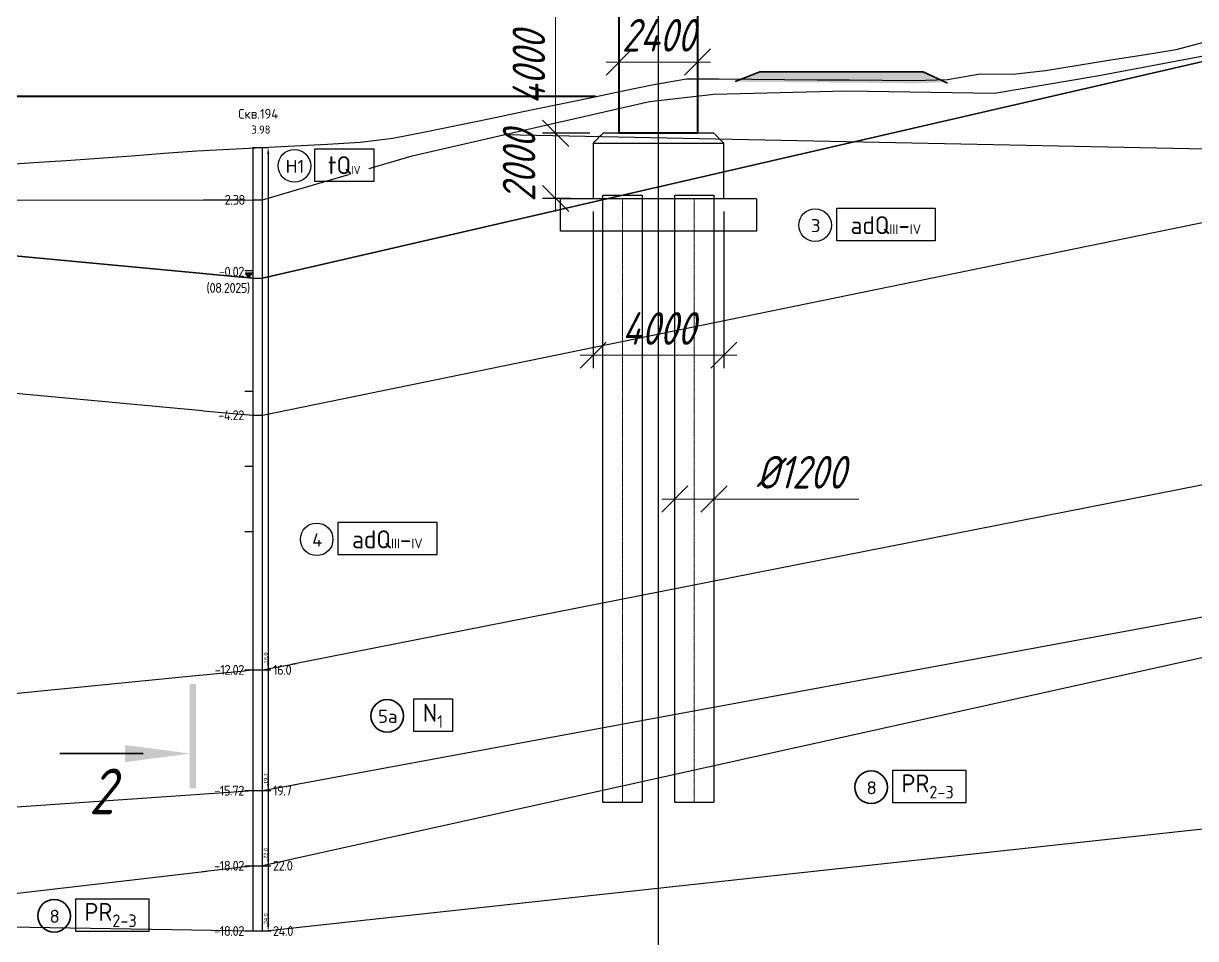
# Model space of a CAD drawing. Header units: millimetres. Extents: x 1864 to 10174863, y -4887456 to 5366151.
# Drawn here: x 8635340 to 8671250, y -20253 to 7783 of the extents above; entities that cross this region are included whole.
import ezdxf
from ezdxf.enums import TextEntityAlignment as Align

# ---------------------------------------------------------------- set-up
doc = ezdxf.new("R2010")
doc.units = ezdxf.units.MM
doc.linetypes.add('невидимая', pattern=[9.525, 6.35, -3.175])
doc.linetypes.add('осевая', pattern=[2, 1.25, -0.25, 0.25, -0.25])
for name, color, linetype, lineweight in [('01_Основные', 7, 'Continuous', 40), ('1-Бетон', 106, 'Continuous', 35), ('S-OPOR', 2, 'Continuous', 40), ('ИС_TXT_ЗГЛ', 1, 'Continuous', 35), ('ИС_Основная', 7, 'Continuous', 35), ('ИС_Ось', 3, 'осевая', 18), ('ИС_Размер', 3, 'Continuous', 18), ('Штриховка', 2, 'Continuous', 5)]:
    doc.layers.add(name, color=color, linetype=linetype, lineweight=lineweight)
doc.layers.add('_Defpoints', color=8, linetype='Continuous', plot=False)
doc.layers.add('Оси_Невидимые', color=5, linetype='Continuous', plot=False)
for name, color, linetype in [('geology', 250, 'Continuous'), ('Возрастные индексы', 1, 'Continuous'), ('Геология', 250, 'Continuous'), ('ИС_Невидимая', 4, 'невидимая'), ('Номера ИГЭ', 22, 'Continuous'), ('Отметки в скважинах', 7, 'Continuous'), ('Скважина', 170, 'Continuous'), ('Черный профиль', 3, 'Continuous'), ('Штриховая', 7, 'Continuous')]:
    doc.layers.add(name, color=color, linetype=linetype)
doc.layers.add('Помощь_Невидимый', color=7, linetype='Continuous', lineweight=30, plot=False)
doc.styles.add('0', font='isocpeur.ttf', dxfattribs={"width": 0.8, "oblique": 15})
doc.styles.get("Standard").update_dxf_attribs({"font": 'arial.ttf'})
doc.styles.add('Стандарт-геология', font='romant.shx', dxfattribs={"width": 0.9, "height": 2.5})
doc.dimstyles.new('М400нов', dxfattribs={"dimscale": 400, "dimtxt": 2.5, "dimasz": 2, "dimexe": 1, "dimexo": 1, "dimgap": 0.8, "dimtad": 1, "dimdec": 0, "dimzin": 0, "dimdsep": 46, "dimtxsty": '0', "dimblk": 'OBLIQUE', "dimcen": 0.09, "dimdle": 1, "dimclrd": 256, "dimclre": 256, "dimclrt": 256, "dimadec": 4, "dimazin": 0, "dimtfac": 1, "dimtdec": 0, "dimtmove": 1, "dimatfit": 2, "dimfxl": 1, "dimtolj": 1, "dimtzin": 0, "dimlwd": -1, "dimarcsym": 0})
doc.dimstyles.new('Скважина', dxfattribs={"dimtxt": 1.2, "dimasz": 2, "dimexe": 0, "dimexo": 0, "dimgap": 0.1, "dimtad": 1, "dimjust": 2, "dimtoh": 1, "dimdec": 1, "dimlfac": 0.1, "dimrnd": 0.1, "dimzin": 0, "dimdsep": 46, "dimtxsty": 'Standard', "dimcen": 0, "dimdle": 1.5, "dimadec": 1, "dimazin": 0, "dimtfac": 1, "dimtdec": 1, "dimtofl": 0, "dimtmove": 0, "dimatfit": 3, "dimfxl": 3, "dimtolj": 1, "dimtzin": 0, "dimarcsym": 0})

# ---------------------------------------------------------------- blocks, each defined once
blk = doc.blocks.new('_OBLIQUE')
at = {"color": 0, "linetype": 'ByBlock', "lineweight": -2}
blk.add_line((0.5, 0.5), (-0.5, -0.5), dxfattribs=at)
blk = doc.blocks.new('*D638')
at = {"layer": 'Defpoints', "color": 0, "linetype": 'Continuous', "transparency": 16777216}
for p in [(8653594, 8417), (8651644, 4417), (8653095, 4417)]:
    blk.add_point(p, dxfattribs=at)
at = {"layer": 'ИС_Размер', "transparency": 16777216}
blk.add_line((8651644, 8817), (8651644, 4017), dxfattribs=at)
at = {"layer": 'ИС_Размер', "lineweight": -2, "transparency": 16777216}
for p, q in [((8653194, 8417), (8651244, 8417)), ((8652695, 4417), (8651244, 4417))]:
    blk.add_line(p, q, dxfattribs=at)
at = {"layer": 'ИС_Размер', "linetype": 'Continuous', "transparency": 16777216, "xscale": 800, "yscale": 800, "zscale": 800}
for p, rotation in [((8651644, 8417), 90), ((8651644, 4417), 270)]:
    blk.add_blockref('_OBLIQUE', p, dxfattribs=dict(at, rotation=rotation))
at = {"layer": 'ИС_Размер', "linetype": 'Continuous', "transparency": 16777216, "insert": (8650824, 6417), "char_height": 1000, "attachment_point": 5, "rotation": 90, "style": '0'}
blk.add_mtext('\\A1;4000', dxfattribs=at)
blk = doc.blocks.new('*D636')
at = {"layer": 'Defpoints', "color": 0, "linetype": 'Continuous', "transparency": 16777216}
for p in [(8653594, 7001), (8655994, 7070), (8655994, 6601)]:
    blk.add_point(p, dxfattribs=at)
at = {"layer": 'ИС_Размер', "transparency": 16777216}
blk.add_line((8653194, 6601), (8656394, 6601), dxfattribs=at)
at = {"layer": 'ИС_Размер', "lineweight": -2, "transparency": 16777216}
for p, q in [((8653594, 6601), (8653594, 6201)), ((8655994, 6670), (8655994, 6201))]:
    blk.add_line(p, q, dxfattribs=at)
at = {"layer": 'ИС_Размер', "linetype": 'Continuous', "transparency": 16777216, "xscale": 800, "yscale": 800, "zscale": 800, "rotation": 180}
blk.add_blockref('_OBLIQUE', (8653594, 6601), dxfattribs=at)
at = {"layer": 'ИС_Размер', "linetype": 'Continuous', "transparency": 16777216, "xscale": 800, "yscale": 800, "zscale": 800}
blk.add_blockref('_OBLIQUE', (8655994, 6601), dxfattribs=at)
at = {"layer": 'ИС_Размер', "linetype": 'Continuous', "transparency": 16777216, "insert": (8654795, 7421), "char_height": 1000, "attachment_point": 5, "style": '0'}
blk.add_mtext('\\A1;2400', dxfattribs=at)
blk = doc.blocks.new('*U821')
for p, q in [((-3.8, 50.682), (-10.2, 50.682)), ((-3.8, -45.652), (-10.2, -45.652))]:
    blk.add_line(p, q)
for points in [[(0.25, 53.348), (-0.25, 53.348), (0.25, 45.348), (-0.25, 45.348)], [(-5.2, 51.34), (-0.2, 50.682), (-5.2, 50.682), (-5.2, 50.023)], [(0.25, -40.318), (-0.25, -40.318), (0.25, -48.318), (-0.25, -48.318)], [(-5.2, -44.993), (-0.2, -45.652), (-5.2, -45.652), (-5.2, -46.31)]]:
    blk.add_solid(points)
at = {"style": '0', "oblique": 15, "width": 0.8}
for tag, p in [('ВЕРХ', (-7.064, 53.459)), ('НИЗ', (-6.996, -48.546))]:
    blk.add_attdef(tag, text='', height=3.5, dxfattribs=at).set_placement(p, align=Align.MIDDLE_CENTER)
blk = doc.blocks.new('*D974')
at = {"layer": 'Defpoints', "color": 0, "linetype": 'Continuous', "transparency": 16777216}
for p in [(8651644, 4417), (8652795, 4417), (8652495, 2417)]:
    blk.add_point(p, dxfattribs=at)
at = {"layer": 'ИС_Размер', "transparency": 16777216}
blk.add_line((8651644, 2017), (8651644, 4817), dxfattribs=at)
at = {"layer": 'ИС_Размер', "lineweight": -2, "transparency": 16777216}
for p, q in [((8652395, 4417), (8651244, 4417)), ((8652095, 2417), (8651244, 2417))]:
    blk.add_line(p, q, dxfattribs=at)
at = {"layer": 'ИС_Размер', "linetype": 'Continuous', "transparency": 16777216, "xscale": 800, "yscale": 800, "zscale": 800}
for p, rotation in [((8651644, 4417), 90), ((8651644, 2417), 270)]:
    blk.add_blockref('_OBLIQUE', p, dxfattribs=dict(at, rotation=rotation))
at = {"layer": 'ИС_Размер', "linetype": 'Continuous', "transparency": 16777216, "insert": (8650524, 3417), "char_height": 1000, "attachment_point": 5, "rotation": 90, "style": '0'}
blk.add_mtext('\\A1;2000', dxfattribs=at)
blk = doc.blocks.new('*D975')
at = {"layer": 'Defpoints', "color": 0, "linetype": 'Continuous', "transparency": 16777216}
for p in [(8652795, 2417), (8656795, 2417), (8656795, -2382)]:
    blk.add_point(p, dxfattribs=at)
at = {"layer": 'ИС_Размер', "lineweight": -2, "transparency": 16777216}
for p, q in [((8652795, 2017), (8652795, -2782)), ((8656795, 2017), (8656795, -2782))]:
    blk.add_line(p, q, dxfattribs=at)
at = {"layer": 'ИС_Размер', "transparency": 16777216}
blk.add_line((8652395, -2382), (8657195, -2382), dxfattribs=at)
at = {"layer": 'ИС_Размер', "linetype": 'Continuous', "transparency": 16777216, "xscale": 800, "yscale": 800, "zscale": 800, "rotation": 180}
blk.add_blockref('_OBLIQUE', (8652795, -2382), dxfattribs=at)
at = {"layer": 'ИС_Размер', "linetype": 'Continuous', "transparency": 16777216, "xscale": 800, "yscale": 800, "zscale": 800}
blk.add_blockref('_OBLIQUE', (8656795, -2382), dxfattribs=at)
at = {"layer": 'ИС_Размер', "linetype": 'Continuous', "transparency": 16777216, "insert": (8654795, -1562), "char_height": 1000, "attachment_point": 5, "style": '0'}
blk.add_mtext('\\A1;4000', dxfattribs=at)
blk = doc.blocks.new('*D981')
at = {"layer": 'Defpoints', "color": 0, "linetype": 'Continuous', "transparency": 16777216}
for p in [(8655295, -6787), (8656495, -6787), (8656495, -6787)]:
    blk.add_point(p, dxfattribs=at)
at = {"layer": 'ИС_Размер', "transparency": 16777216}
for p, q in [((8654895, -6787), (8656895, -6787)), ((8660934, -6787), (8656495, -6787))]:
    blk.add_line(p, q, dxfattribs=at)
at = {"layer": 'ИС_Размер', "linetype": 'Continuous', "transparency": 16777216, "xscale": 800, "yscale": 800, "zscale": 800, "rotation": 180}
blk.add_blockref('_OBLIQUE', (8655295, -6787), dxfattribs=at)
at = {"layer": 'ИС_Размер', "linetype": 'Continuous', "transparency": 16777216, "xscale": 800, "yscale": 800, "zscale": 800}
blk.add_blockref('_OBLIQUE', (8656495, -6787), dxfattribs=at)
at = {"layer": 'ИС_Размер', "linetype": 'Continuous', "transparency": 16777216, "insert": (8659160, -5967), "char_height": 1000, "attachment_point": 5, "style": '0'}
blk.add_mtext('\\A1;%%C1200', dxfattribs=at)
blk = doc.blocks.new('*U1062')
at = {"layer": 'Скважина'}
for p, q in [((-1.5, 0), (-1.5, -240)), ((1.5, -240), (1.5, 0)), ((-1.5, -240), (1.5, -240))]:
    blk.add_line(p, q, dxfattribs=at)
blk = doc.blocks.new('A$C7669062A')
at = {"color": 18, "true_color": 0x000000}
blk.add_circle((4.99, 4.99), 4.99, dxfattribs=at)
at = {"layer": 'Возрастные индексы', "color": 250}
blk.add_lwpolyline([(11.62, 10.2), (41.78, 10.2), (41.78, 0.2), (11.62, 0.2)], close=True, dxfattribs=at)
at = {"layer": 'Номера ИГЭ', "color": 250, "style": 'Стандарт-геология'}
blk.add_text('3', height=4, dxfattribs=at).set_placement((5.17, 4.84), align=Align.MIDDLE)
at = {"layer": 'Возрастные индексы', "color": 250, "insert": (26.64, 4.99), "char_height": 3, "width": 29.5251, "attachment_point": 5, "style": 'Стандарт-геология', "bg_fill": 3, "box_fill_scale": 1, "bg_fill_color": 256, "bg_fill_transparency": 0}
blk.add_mtext('{\\H1.833x;аdQ}III{\\H1.833x;-}IV', dxfattribs=at)
blk = doc.blocks.new('A$C2FC637E1')
at = {"layer": 'Штриховка'}
h = blk.add_hatch(color=5, dxfattribs=at)
h.dxf.hatch_style = 1
h.paths.add_polyline_path([(2, 1.5), (1, 1.5), (0, 1.5), (1, 0)])
at = {"layer": 'Геология', "color": 5}
for points in [[(1, 1.5), (0, 1.5)], [(1, 0), (1, 0), (0, 1.5)], [(2, 1.5), (1, 1.5)], [(1, 0), (2, 1.5)]]:
    blk.add_lwpolyline(points, dxfattribs=at)
blk = doc.blocks.new('A$C79B84F9B')
at = {"color": 18, "true_color": 0x000000}
blk.add_circle((4.99, 4.99), 4.99, dxfattribs=at)
at = {"layer": 'Возрастные индексы', "color": 250}
blk.add_lwpolyline([(11.62, 10.2), (41.78, 10.2), (41.78, 0.2), (11.62, 0.2)], close=True, dxfattribs=at)
at = {"layer": 'Номера ИГЭ', "color": 250, "style": 'Стандарт-геология'}
blk.add_text('4', height=4, dxfattribs=at).set_placement((5.17, 4.84), align=Align.MIDDLE)
at = {"layer": 'Возрастные индексы', "color": 250, "insert": (26.64, 4.99), "char_height": 3, "width": 29.5251, "attachment_point": 5, "style": 'Стандарт-геология', "bg_fill": 3, "box_fill_scale": 1, "bg_fill_color": 256, "bg_fill_transparency": 0}
blk.add_mtext('{\\H1.833x;аdQ}III{\\H1.833x;-}IV', dxfattribs=at)
blk = doc.blocks.new('A$C29696E8B')
at = {"color": 18, "true_color": 0x000000}
blk.add_circle((5, 5), 5, dxfattribs=at)
at = {"layer": 'Возрастные индексы', "color": 250, "insert": (20.27, 5.2), "char_height": 3, "width": 15, "attachment_point": 5, "style": 'Стандарт-геология', "bg_fill": 3, "box_fill_scale": 1, "bg_fill_color": 256, "bg_fill_transparency": 0}
blk.add_mtext('{\\H1.833x;tQ\\H0.4546x;IV}', dxfattribs=at)
at = {"layer": 'Номера ИГЭ', "color": 250, "style": 'Стандарт-геология'}
blk.add_text('Н1', height=4, dxfattribs=at).set_placement((5.16, 4.85), align=Align.MIDDLE)
at = {"layer": 'Возрастные индексы', "color": 250}
blk.add_lwpolyline([(11.27, 10.2), (29.29, 10.2), (29.29, 0.2), (11.27, 0.2)], close=True, dxfattribs=at)
blk = doc.blocks.new('*D1088')
at = {"layer": 'Defpoints', "color": 0, "transparency": 16777216}
for p in [(0, 87.64), (0, -132.36), (1.69, -132.36)]:
    blk.add_point(p, dxfattribs=at)
at = {"layer": 'Оси_Невидимые', "color": 0, "lineweight": -2, "transparency": 16777216}
for p, q in [((0, 87.64), (1.69, 87.64)), ((1.69, 85.64), (1.69, -130.36)), ((0, -132.36), (1.69, -132.36))]:
    blk.add_line(p, q, dxfattribs=at)
at = {"layer": 'Оси_Невидимые', "color": 0, "transparency": 16777216}
for points in [[(1.36, 85.64), (2.03, 85.64), (1.69, 87.64)], [(1.36, -130.36), (2.03, -130.36), (1.69, -132.36)]]:
    blk.add_solid(points, dxfattribs=at)
at = {"layer": 'Оси_Невидимые', "color": 0, "transparency": 16777216, "insert": (0.98, -128.59), "char_height": 1.2, "attachment_point": 5, "rotation": 90}
blk.add_mtext('\\A1;22.0', dxfattribs=at)
blk = doc.blocks.new('*D1098')
at = {"layer": 'Defpoints', "color": 0, "transparency": 16777216}
for p in [(0, 64.64), (0, -132.36), (1.69, -132.36)]:
    blk.add_point(p, dxfattribs=at)
at = {"layer": 'Оси_Невидимые', "color": 0, "lineweight": -2, "transparency": 16777216}
for p, q in [((0, 64.64), (1.69, 64.64)), ((1.69, 62.64), (1.69, -130.36)), ((0, -132.36), (1.69, -132.36))]:
    blk.add_line(p, q, dxfattribs=at)
at = {"layer": 'Оси_Невидимые', "color": 0, "transparency": 16777216}
for points in [[(1.36, 62.64), (2.03, 62.64), (1.69, 64.64)], [(1.36, -130.36), (2.03, -130.36), (1.69, -132.36)]]:
    blk.add_solid(points, dxfattribs=at)
at = {"layer": 'Оси_Невидимые', "color": 0, "transparency": 16777216, "insert": (0.98, -128.66), "char_height": 1.2, "attachment_point": 5, "rotation": 90}
blk.add_mtext('\\A1;19.7', dxfattribs=at)
blk = doc.blocks.new('*D1100')
at = {"layer": 'Defpoints', "color": 0, "transparency": 16777216}
for p in [(0, 27.64), (0, -132.36), (1.69, -132.36)]:
    blk.add_point(p, dxfattribs=at)
at = {"layer": 'Оси_Невидимые', "color": 0, "lineweight": -2, "transparency": 16777216}
for p, q in [((0, 27.64), (1.69, 27.64)), ((1.69, 25.64), (1.69, -130.36)), ((0, -132.36), (1.69, -132.36))]:
    blk.add_line(p, q, dxfattribs=at)
at = {"layer": 'Оси_Невидимые', "color": 0, "transparency": 16777216}
for points in [[(1.36, 25.64), (2.03, 25.64), (1.69, 27.64)], [(1.36, -130.36), (2.03, -130.36), (1.69, -132.36)]]:
    blk.add_solid(points, dxfattribs=at)
at = {"layer": 'Оси_Невидимые', "color": 0, "transparency": 16777216, "insert": (0.98, -128.66), "char_height": 1.2, "attachment_point": 5, "rotation": 90}
blk.add_mtext('\\A1;16.0', dxfattribs=at)
blk = doc.blocks.new('A$C41da21a2')
at = {"layer": 'Возрастные индексы', "color": 250, "insert": (1899, 499), "char_height": 300, "width": 2952.51, "attachment_point": 5, "style": 'Стандарт-геология', "bg_fill": 3, "box_fill_scale": 1, "bg_fill_color": 256, "bg_fill_transparency": 0}
blk.add_mtext('\\A1;{\\H1.833x;N\\H0.7x;\\S^ 1;}', dxfattribs=at)
at = {"color": 18, "true_color": 0x000000}
blk.add_circle((499, 499), 499, dxfattribs=at)
at = {"layer": 'Возрастные индексы', "color": 250}
blk.add_lwpolyline([(1315, 1020), (2501, 1020), (2501, 20), (1315, 20)], close=True, dxfattribs=at)
at = {"layer": 'Номера ИГЭ', "color": 250, "style": 'Стандарт-геология'}
blk.add_text('5а', height=400, dxfattribs=at).set_placement((517, 484), align=Align.MIDDLE)
blk = doc.blocks.new('A$C88f1db7f')
at = {"color": 18, "true_color": 0x000000}
blk.add_circle((4.99, 4.99), 4.99, dxfattribs=at)
at = {"layer": 'Возрастные индексы', "color": 250}
blk.add_lwpolyline([(11.62, 10.2), (34.07, 10.2), (34.07, 0.2), (11.62, 0.2)], close=True, dxfattribs=at)
at = {"layer": 'Номера ИГЭ', "color": 250, "style": 'Стандарт-геология'}
blk.add_text('8', height=4, dxfattribs=at).set_placement((5.17, 4.84), align=Align.MIDDLE)
at = {"layer": 'Возрастные индексы', "color": 250, "insert": (22.32, 5.24), "char_height": 3, "width": 9.0522, "attachment_point": 5, "style": 'Стандарт-геология', "bg_fill": 3, "box_fill_scale": 1, "bg_fill_color": 256, "bg_fill_transparency": 0}
blk.add_mtext('\\A1;{\\H1.833x;PR\\H0.7x;\\S^ 2-3;}', dxfattribs=at)
blk = doc.blocks.new('*D1090')
at = {"layer": 'Defpoints', "color": 0, "transparency": 16777216}
for p in [(0, 107.64), (0, -132.36), (1.69, -132.36)]:
    blk.add_point(p, dxfattribs=at)
at = {"layer": 'Оси_Невидимые', "color": 0, "lineweight": -2, "transparency": 16777216}
for p, q in [((0, 107.64), (1.69, 107.64)), ((1.69, 105.64), (1.69, -130.36)), ((0, -132.36), (1.69, -132.36))]:
    blk.add_line(p, q, dxfattribs=at)
at = {"layer": 'Оси_Невидимые', "color": 0, "transparency": 16777216}
for points in [[(1.36, 105.64), (2.03, 105.64), (1.69, 107.64)], [(1.36, -130.36), (2.03, -130.36), (1.69, -132.36)]]:
    blk.add_solid(points, dxfattribs=at)
at = {"layer": 'Оси_Невидимые', "color": 0, "transparency": 16777216, "insert": (0.98, -128.59), "char_height": 1.2, "attachment_point": 5, "rotation": 90}
blk.add_mtext('\\A1;24.0', dxfattribs=at)
blk = doc.blocks.new('*U1087')
at = {"layer": 'Отметки в скважинах'}
for p, q in [((-5.5, -132.36), (-3, -132.36)), ((0, -132.36), (2.5, -132.36))]:
    blk.add_line(p, q, dxfattribs=at)
at = {"layer": 'Помощь_Невидимый', "color": 5, "lineweight": -3}
for p, q in [((-5.5, -10), (-3, -10)), ((0, -132.36), (2.5, -132.36))]:
    blk.add_line(p, q, dxfattribs=at)
at = {"layer": 'Оси_Невидимые'}
dim = blk.add_aligned_dim(p1=(0, 87.64), p2=(0, -132.36), distance=1.69, dimstyle='Скважина', dxfattribs=at)
dim.commit()
dim.dimension.update_dxf_attribs({"geometry": '*D1088', "text_midpoint": (0.98, -128.59)})
at = {"layer": 'Отметки в скважинах', "lineweight": 13, "insert": (3.15, -132.36), "char_height": 3, "width": 7.6116, "attachment_point": 4, "style": 'Стандарт-геология', "bg_fill": 3, "box_fill_scale": 1.1, "bg_fill_color": 256, "bg_fill_transparency": 0}
blk.add_mtext('{\\T0.9;22.0}', dxfattribs=at)
blk = doc.blocks.new('*U1097')
at = {"layer": 'Отметки в скважинах'}
for p, q in [((-5.5, -132.36), (-3, -132.36)), ((0, -132.36), (2.5, -132.36))]:
    blk.add_line(p, q, dxfattribs=at)
at = {"layer": 'Помощь_Невидимый', "color": 5, "lineweight": -3}
for p, q in [((-5.5, -10), (-3, -10)), ((0, -132.36), (2.5, -132.36))]:
    blk.add_line(p, q, dxfattribs=at)
at = {"layer": 'Оси_Невидимые'}
dim = blk.add_aligned_dim(p1=(0, 64.64), p2=(0, -132.36), distance=1.69, dimstyle='Скважина', dxfattribs=at)
dim.commit()
dim.dimension.update_dxf_attribs({"geometry": '*D1098', "text_midpoint": (0.98, -128.66)})
at = {"layer": 'Отметки в скважинах', "lineweight": 13, "insert": (3.15, -132.36), "char_height": 3, "width": 7.6116, "attachment_point": 4, "style": 'Стандарт-геология', "bg_fill": 3, "box_fill_scale": 1.1, "bg_fill_color": 256, "bg_fill_transparency": 0}
blk.add_mtext('{\\T0.9;19.7}', dxfattribs=at)
blk = doc.blocks.new('*U1099')
at = {"layer": 'Отметки в скважинах'}
for p, q in [((-5.5, -132.36), (-3, -132.36)), ((0, -132.36), (2.5, -132.36))]:
    blk.add_line(p, q, dxfattribs=at)
at = {"layer": 'Помощь_Невидимый', "color": 5, "lineweight": -3}
for p, q in [((-5.5, -10), (-3, -10)), ((0, -132.36), (2.5, -132.36))]:
    blk.add_line(p, q, dxfattribs=at)
at = {"layer": 'Оси_Невидимые'}
dim = blk.add_aligned_dim(p1=(0, 27.64), p2=(0, -132.36), distance=1.69, dimstyle='Скважина', dxfattribs=at)
dim.commit()
dim.dimension.update_dxf_attribs({"geometry": '*D1100', "text_midpoint": (0.98, -128.66)})
at = {"layer": 'Отметки в скважинах', "lineweight": 13, "insert": (3.15, -132.36), "char_height": 3, "width": 7.6116, "attachment_point": 4, "style": 'Стандарт-геология', "bg_fill": 3, "box_fill_scale": 1.1, "bg_fill_color": 256, "bg_fill_transparency": 0}
blk.add_mtext('{\\T0.9;16.0}', dxfattribs=at)
blk = doc.blocks.new('*U1089')
at = {"layer": 'Отметки в скважинах'}
for p, q in [((-5.5, -132.36), (-3, -132.36)), ((0, -132.36), (2.5, -132.36))]:
    blk.add_line(p, q, dxfattribs=at)
at = {"layer": 'Помощь_Невидимый', "color": 5, "lineweight": -3}
for p, q in [((-5.5, -10), (-3, -10)), ((0, -132.36), (2.5, -132.36))]:
    blk.add_line(p, q, dxfattribs=at)
at = {"layer": 'Оси_Невидимые'}
dim = blk.add_aligned_dim(p1=(0, 107.64), p2=(0, -132.36), distance=1.69, dimstyle='Скважина', dxfattribs=at)
dim.commit()
dim.dimension.update_dxf_attribs({"geometry": '*D1090', "text_midpoint": (0.98, -128.59)})
at = {"layer": 'Отметки в скважинах', "lineweight": 13, "insert": (3.15, -132.36), "char_height": 3, "width": 7.6116, "attachment_point": 4, "style": 'Стандарт-геология', "bg_fill": 3, "box_fill_scale": 1.1, "bg_fill_color": 256, "bg_fill_transparency": 0}
blk.add_mtext('{\\T0.9;24.0}', dxfattribs=at)
blk = doc.blocks.new('нов геол')
at = {"layer": 'geology'}
blk.add_line((8633719, 418946), (8608267, 419463), dxfattribs=at)
blk.add_lwpolyline([(8600879, 417476), (8605459, 418819), (8609375, 419718), (8612730, 420488), (8614699, 420712), (8618757, 420818), (8623298, 420741), (8626443, 421274), (8633719, 422646)], dxfattribs=at)
at = {"layer": 'Геология', "color": 18, "true_color": 0x000000, "flags": 128}
for points in [[(8600579, 419076), (8600879, 419076)], [(8600579, 417476), (8600879, 417476)]]:
    blk.add_lwpolyline(points, dxfattribs=at)
at = {"layer": '1-Бетон', "color": 6}
blk.add_blockref('A$C41da21a2', (8604197, 401168), dxfattribs=at)
at = {"layer": 'geology', "color": 5, "xscale": 100, "yscale": 100, "zscale": 100}
blk.add_blockref('*U1062', (8600729, 419076), dxfattribs=at)
at = {"layer": 'Геология', "color": 18, "true_color": 0x000000, "xscale": 100, "yscale": 100, "zscale": 100}
for name, p in [('A$C7669062A', (8617307, 416201)), ('A$C79B84F9B', (8602036, 406576))]:
    blk.add_blockref(name, p, dxfattribs=at)
at = {"layer": 'Отметки в скважинах', "color": 0, "lineweight": 13, "char_height": 300, "width": 1241.03, "attachment_point": 6, "style": 'Стандарт-геология', "bg_fill": 3, "box_fill_scale": 1.1, "bg_fill_color": 256, "bg_fill_transparency": 0}
for s, insert in [('{\\T0.9;2.38}', (8600329, 417476)), ('{\\T0.9;-0.02}', (8600303, 415275)), ('{\\T0.9;-18.02}', (8600303, 397076))]:
    blk.add_mtext(s, dxfattribs=dict(at, insert=insert))
at = {"layer": 'Скважина', "color": 0, "style": 'Стандарт-геология', "width": 0.9}
blk.add_text('Скв.194', height=300, dxfattribs=at).set_placement((8600746, 419961), align=Align.CENTER)
at = {"layer": 'Скважина', "color": 0, "lineweight": 13, "style": 'Стандарт-геология', "width": 0.9}
blk.add_text('3.98', height=250, dxfattribs=at).set_placement((8601119, 419753), align=Align.TOP_RIGHT)
at = {"layer": 'geology'}
blk.add_line((8586865, 417453), (8600579, 417476), dxfattribs=at)
at = {"layer": 'geology', "xscale": 100, "yscale": 100, "zscale": 100}
blk.add_blockref('A$C2FC637E1', (8600354, 415076), dxfattribs=at)
at = {"layer": 'Геология', "color": 18, "true_color": 0x000000, "xscale": 100, "yscale": 100, "zscale": 100}
blk.add_blockref('A$C29696E8B', (8601352, 418017), dxfattribs=at)
at = {"layer": 'geology', "color": 5, "insert": (8600488, 414762), "char_height": 300, "width": 1241.03, "attachment_point": 6, "style": 'Стандарт-геология', "bg_fill": 3, "box_fill_scale": 1.1, "bg_fill_color": 256, "bg_fill_transparency": 0}
blk.add_mtext('{\\T0.9;(08.2025)}', dxfattribs=at)
at = {"layer": 'Геология', "color": 18, "true_color": 0x000000, "flags": 128}
blk.add_lwpolyline([(8600579, 415076), (8600879, 415076)], dxfattribs=at)
at = {"layer": 'ИС_Основная', "color": 146, "linetype": 'Continuous', "true_color": 0x105689}
blk.add_line((8600579, 415076), (8582865, 416742), dxfattribs=at)
at = {"layer": 'Скважина', "color": 0, "xscale": 100, "yscale": 100, "zscale": 100}
blk.add_blockref('*U1087', (8600879, 410312), dxfattribs=at)
at = {"layer": 'geology'}
blk.add_line((8581528, 394845), (8600579, 397076), dxfattribs=at)
at = {"layer": 'Геология', "color": 18, "true_color": 0x000000, "flags": 128}
blk.add_lwpolyline([(8600579, 397076), (8600879, 397076)], dxfattribs=at)
at = {"layer": 'Отметки в скважинах', "color": 0, "lineweight": 13, "insert": (8600303, 399376), "char_height": 300, "width": 1241.03, "attachment_point": 6, "style": 'Стандарт-геология', "bg_fill": 3, "box_fill_scale": 1.1, "bg_fill_color": 256, "bg_fill_transparency": 0}
blk.add_mtext('{\\T0.9;-15.72}', dxfattribs=at)
at = {"linetype": 'Continuous', "xscale": 100, "yscale": 100, "zscale": 100}
blk.add_blockref('A$C88f1db7f', (8593990, 395043), dxfattribs=at)
at = {"layer": 'Скважина', "color": 0, "xscale": 100, "yscale": 100, "zscale": 100}
blk.add_blockref('*U1097', (8600879, 412612), dxfattribs=at)
at = {"layer": 'Отметки в скважинах', "color": 0, "lineweight": 13, "insert": (8600303, 395076), "char_height": 300, "width": 1241.03, "attachment_point": 6, "style": 'Стандарт-геология', "bg_fill": 3, "box_fill_scale": 1.1, "bg_fill_color": 256, "bg_fill_transparency": 0}
blk.add_mtext('{\\T0.9;-18.02}', dxfattribs=at)
at = {"layer": 'geology'}
blk.add_line((8565145, 396962), (8600579, 399376), dxfattribs=at)
at = {"layer": 'Геология', "color": 18, "true_color": 0x000000, "flags": 128}
blk.add_lwpolyline([(8600579, 399376), (8600879, 399376)], dxfattribs=at)
at = {"layer": 'Отметки в скважинах', "color": 0, "lineweight": 13, "insert": (8600303, 403076), "char_height": 300, "width": 1241.03, "attachment_point": 6, "style": 'Стандарт-геология', "bg_fill": 3, "box_fill_scale": 1.1, "bg_fill_color": 256, "bg_fill_transparency": 0}
blk.add_mtext('{\\T0.9;-12.02}', dxfattribs=at)
at = {"layer": 'Скважина', "color": 0, "xscale": 100, "yscale": 100, "zscale": 100}
blk.add_blockref('*U1099', (8600879, 416312), dxfattribs=at)
at = {"layer": 'geology'}
for p, q in [((8600879, 410876), (8633869, 417646)), ((8565145, 399562), (8600579, 403076))]:
    blk.add_line(p, q, dxfattribs=at)
at = {"layer": 'Геология', "color": 18, "true_color": 0x000000, "flags": 128}
for points in [[(8600579, 410876), (8600879, 410876)], [(8600579, 403076), (8600879, 403076)]]:
    blk.add_lwpolyline(points, dxfattribs=at)
at = {"layer": 'Отметки в скважинах', "color": 0, "lineweight": 13, "insert": (8600303, 410876), "char_height": 300, "width": 1241.03, "attachment_point": 6, "style": 'Стандарт-геология', "bg_fill": 3, "box_fill_scale": 1.1, "bg_fill_color": 256, "bg_fill_transparency": 0}
blk.add_mtext('{\\T0.9;-4.22}', dxfattribs=at)
at = {"layer": 'geology'}
blk.add_line((8565145, 414162), (8600579, 410876), dxfattribs=at)
at = {"layer": 'Скважина', "color": 0, "xscale": 100, "yscale": 100, "zscale": 100}
blk.add_blockref('*U1089', (8600879, 408312), dxfattribs=at)
at = {"layer": 'geology'}
blk.add_line((8600879, 403076), (8633719, 409546), dxfattribs=at)
for points in [[(8600879, 399376), (8633719, 405446)], [(8633719, 404346), (8600879, 397076)]]:
    blk.add_lwpolyline(points, dxfattribs=at)
at = {"layer": 'geology', "color": 6}
blk.add_lwpolyline([(8503260, 397476), (8531811, 396703), (8532111, 396703), (8548961, 400706), (8549261, 400706), (8564845, 395662), (8565145, 395662), (8600579, 395076), (8600879, 395071), (8633719, 398646), (8634019, 398646), (8655416, 400420)], dxfattribs=at)
at = {"layer": 'ИС_Основная', "color": 146, "linetype": 'Continuous', "true_color": 0x105689}
blk.add_lwpolyline([(8600879, 415076), (8633719, 422646)], dxfattribs=at)
at = {"linetype": 'Continuous', "xscale": 100, "yscale": 100, "zscale": 100}
blk.add_blockref('A$C88f1db7f', (8619021, 398980), dxfattribs=at)

msp = doc.modelspace()

# ---------------------------------------------------------------- hatches: boundary and pattern name
at = {"layer": 'Штриховая'}
h = msp.add_hatch(dxfattribs=at)
h.set_pattern_fill('AR-CONC', color=256)
h.set_pattern_definition([(50, (1770243.63, -83.48), (182.184669, -15.9390855), [19.05, -209.55]), (355, (1770243.63, -83.48), (-35.2434214, 191.056845), [15.24, -167.640584]), (100.4514447, (1770258.81, -84.8), (146.941247, 175.117752), [16.190009, -178.0902446]), (46.1842, (1770243.63, -32.68), (271.079041, -42.042328), [28.575, -314.325]), (96.6355576, (1770266.22, -36.18), (237.404134, 247.426125), [24.285023, -267.135608]), (351.184151, (1770243.63, -32.68), (237.404134, 247.426125), [22.859967, -251.459732]), (21, (1770269.03, -45.38), (151.6143913, -102.2651982), [19.05, -209.55]), (326, (1770269.03, -45.38), (61.8020283, 184.187966), [15.24, -167.64]), (71.451445, (1770281.67, -53.9), (213.4164193, 81.922769), [16.190009, -178.0899376]), (37.5, (1770243.63, -83.48), (3.08860325, 84.5550389), [0, -165.608, 0, -170.18, 0, -168.275]), (7.5, (1770243.63, -83.48), (66.8196625, 100.1805748), [0, -97.028, 0, -161.798, 0, -64.135]), (327.5, (1770186.99, -83.48), (135.5905952, -5.728744), [0, -63.5, 0, -198.12, 0, -262.89]), (317.5, (1770161.59, -83.48), (148.1291814, 25.426491), [0, -82.55, 0, -131.572, 0, -186.69])])
h.paths.add_polyline_path([(8659759.5, 6297.1), (8657901, 6297.1), (8657172.8, 6017.3), (8658617, 6174.2)], flags=17)
h.paths.add_polyline_path([(8661708.4, 6297.1), (8659759.5, 6297.1), (8658617, 6174.2), (8656990, 5997.4), (8657652.2, 5992.4), (8658548.2, 5985.4)])
h.paths.add_polyline_path([(8662901, 6297.1), (8661708.4, 6297.1), (8658548.2, 5985.4), (8658652.2, 5984.6), (8659652.2, 5976.4), (8660652.2, 5967.8), (8661652.2, 5958.9), (8662652.2, 5949.7), (8663592.5, 5979.1)])

# ---------------------------------------------------------------- linework, layer by layer
at = {"layer": '01_Основные', "color": 146, "linetype": 'Continuous', "true_color": 0x105689}
msp.add_line((8652863, 5540), (8565857.3, 5540), dxfattribs=at)
at = {"layer": '1-Бетон'}
msp.add_lwpolyline([(8657146.4, 6007.1), (8657901, 6297.1), (8662901, 6297.1), (8663646.4, 5954.3)], dxfattribs=at)
at = {"layer": '_Defpoints'}
msp.add_xline((8654793.8, 19000.1), (0, 1), dxfattribs=at)
at = {"layer": 'S-OPOR'}
msp.add_lwpolyline([(8653594.1, 8416.7), (8655994.1, 8416.7), (8655993.5, 4416.7), (8653593.5, 4416.7)], close=True, dxfattribs=at)
at = {"layer": 'ИС_Невидимая', "ltscale": 0.3}
for points in [[(8652794.9, 2416.7), (8656794.9, 2416.7), (8656794.9, 4116.7), (8656494.9, 4416.7), (8653094.9, 4416.7), (8652794.9, 4116.7), (8652794.9, 2416.7)], [(8652794.9, 4116.7), (8656794.9, 4116.7)]]:
    msp.add_lwpolyline(points, dxfattribs=at)
msp.add_lwpolyline([(8651794.9, 2416.7), (8657794.9, 2416.7), (8657794.9, 1416.7), (8651794.9, 1416.7)], close=True, dxfattribs=at)
at = {"layer": 'Черный профиль', "linetype": 'Continuous', "flags": 128}
msp.add_lwpolyline([(8634652.2, 3453.3), (8635652.2, 3520.9), (8636652.2, 3588.5), (8637652.2, 3656.2), (8638652.2, 3723.8), (8639652.2, 3811.3), (8640652.2, 3883.2), (8641652.2, 3934.4), (8642652.2, 3985.7), (8643652.2, 4036.9), (8644652.2, 4088.2), (8645652.2, 4142.8), (8646652.2, 4265.2), (8647652.2, 4458.6), (8648652.2, 4666.1), (8649652.2, 4873.7), (8650652.2, 5081.2), (8651652.2, 5288.7), (8652652.2, 5496.3), (8653652.2, 5703.8), (8654652.2, 5911.3), (8655652.2, 6090.6), (8656652.2, 6083.4), (8657652.2, 6075.9), (8658652.2, 6068), (8659652.2, 6059.8), (8660652.2, 6051.3), (8661652.2, 6042.4), (8662652.2, 6033.2), (8663652.2, 6064.4), (8664652.2, 6239), (8665652.2, 6229.7), (8666652.2, 6344.9), (8667652.2, 6504.8), (8668652.2, 6664.4), (8669652.2, 6823.7), (8670652.2, 6982.8), (8671652.2, 7248.5)], dxfattribs=at)

# ---------------------------------------------------------------- block references
at = {"layer": 'ИС_TXT_ЗГЛ', "ltscale": 0.5, "xscale": 400, "yscale": 400, "zscale": 400}
msp.add_blockref('*U821', (8640529.7, 3674.6), dxfattribs=at).add_auto_attribs({'ВЕРХ': '2', 'НИЗ': '2'})

# ---------------------------------------------------------------- dimensions: what is measured, and where the dimension line sits
at = {"layer": 'ИС_Размер', "linetype": 'Continuous'}
dim = msp.add_linear_dim(base=(8651643.6, 4416.7), p1=(8653594.1, 8416.6), p2=(8653094.7, 4416.7), angle=90, dimstyle='М400нов', dxfattribs=at)
dim.commit()
dim.dimension.update_dxf_attribs({"geometry": '*D638', "text_midpoint": (8650823.6, 6416.6)})
dim = msp.add_linear_dim(base=(8655993.5, 6601.2), p1=(8653593.5, 7001.2), p2=(8655993.5, 7070.1), dimstyle='М400нов', dxfattribs=at)
dim.commit()
dim.dimension.update_dxf_attribs({"geometry": '*D636', "text_midpoint": (8654794.7, 6601.2), "dimtype": 160})
dim = msp.add_linear_dim(base=(8651643.6, 4416.7), p1=(8652494.7, 2416.7), p2=(8652794.7, 4416.7), angle=90, dimstyle='М400нов', dxfattribs=at)
dim.commit()
dim.dimension.update_dxf_attribs({"geometry": '*D974', "text_midpoint": (8651343.6, 3416.7), "dimtype": 160})
dim = msp.add_linear_dim(base=(8656794.9, -2381.6), p1=(8652794.9, 2416.7), p2=(8656794.9, 2416.6), dimstyle='М400нов', dxfattribs=at)
dim.commit()
dim.dimension.update_dxf_attribs({"geometry": '*D975', "text_midpoint": (8654794.9, -1561.6)})
dim = msp.add_linear_dim(base=(8656494.7, -6786.7), p1=(8655294.7, -6786.7), p2=(8656494.7, -6786.7), text='%%C<>', dimstyle='М400нов', dxfattribs=at)
dim.commit()
dim.dimension.update_dxf_attribs({"geometry": '*D981', "text_midpoint": (8659159.9, -7183.4), "dimtype": 160})

# ---------------------------------------------------------------- next in the draw order: block references
at = {"layer": '1-Бетон'}
msp.add_blockref('нов геол', (41788.4, -415097.2), dxfattribs=at)

# ---------------------------------------------------------------- next in the draw order: linework, layer by layer
at = {"layer": 'ИС_Невидимая', "ltscale": 0.3}
for points in [[(8653093.3, 2516.7), (8654293.3, 2516.7), (8654293.3, -16083.3), (8653093.3, -16083.3)], [(8655293.3, 2516.7), (8656493.3, 2516.7), (8656493.3, -16083.3), (8655293.3, -16083.3)]]:
    msp.add_lwpolyline(points, close=True, dxfattribs=at)
at = {"layer": 'ИС_Ось'}
for points in [[(8653693.3, 2416.7), (8653693.3, -16083.3)], [(8655893.3, 2416.7), (8655893.3, -16083.3)]]:
    msp.add_lwpolyline(points, dxfattribs=at)

doc.saveas('drawing.dxf')
